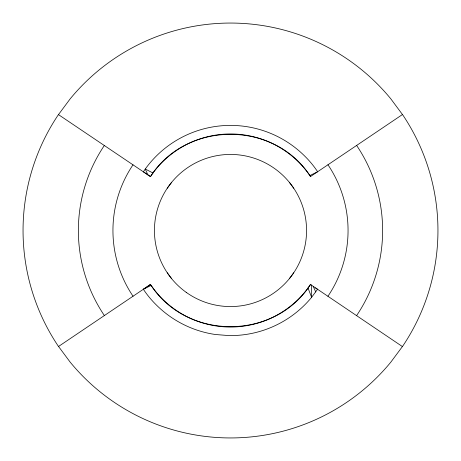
<?xml version="1.0" encoding="UTF-8"?>
<svg xmlns="http://www.w3.org/2000/svg" width="461" height="461" viewBox="0 0 461 461"><rect width="100%" height="100%" fill="white"/><g stroke="black" fill="none" stroke-linecap="round" stroke-linejoin="round"><path stroke-width="0.69" d="M402.407 346.563L390.859 362.104A207.45 207.45 0 0 1 70.141 362.104L58.011 345.756A207.45 207.45 0 0 1 58.011 115.244L70.141 98.896A207.45 207.45 0 0 1 390.859 98.896L402.989 115.244A207.45 207.45 0 0 1 402.989 345.75L402.407 346.563L310.46 284.489L307.994 287.981L311.624 297.31L311.648 285.29L310.466 284.495C274.762 340.719 186.169 340.667 150.488 284.443L143.365 289.26A96.631 96.631 0 0 0 156.204 304.836A105.096 105.096 0 0 0 215.42 334.507L228.846 335.585L235.583 335.475A105.096 105.096 0 0 0 311.624 297.31L317.56 289.278L315.531 287.912M402.47 114.524L310.507 176.546C274.785 120.292 186.14 120.298 150.47 176.598L58.461 114.616M153.006 173.019L150.476 176.603L143.377 171.815L145.261 169.02A105.096 105.096 0 0 1 304.796 156.164A96.631 96.631 0 0 1 317.635 171.734L309.884 175.56A96.539 96.539 0 0 0 152.96 172.984L145.261 169.02L147.877 174.852M104.347 145.526L104.007 145.981A152.13 152.13 0 0 0 104.007 315.019L104.399 315.543M133.016 164.836L132.756 165.188A117.555 117.555 0 0 0 132.756 295.812L133.056 296.216M167.257 188.238L171.699 182.245M289.301 278.755L293.743 272.762M327.909 296.262L328.244 295.812A117.555 117.555 0 0 0 328.244 165.188L327.944 164.784M356.555 315.606L356.993 315.019A152.13 152.13 0 0 0 356.993 145.981L356.601 145.457M58.53 346.476L150.493 284.454M143.365 289.26L151.116 285.434A96.539 96.539 0 0 0 308.04 288.016L308.04 288.016M149.427 285.157L151.116 285.434M289.301 182.245L293.743 188.238M167.257 272.762L171.699 278.755M309.884 175.56L310.507 176.546M313.209 286.344L315.739 291.98M186.192 292.332A76.065 76.065 0 0 0 306.196 237.957A76.065 76.065 0 0 0 199.106 161.217A76.065 76.065 0 0 0 186.192 292.332"/></g></svg>
